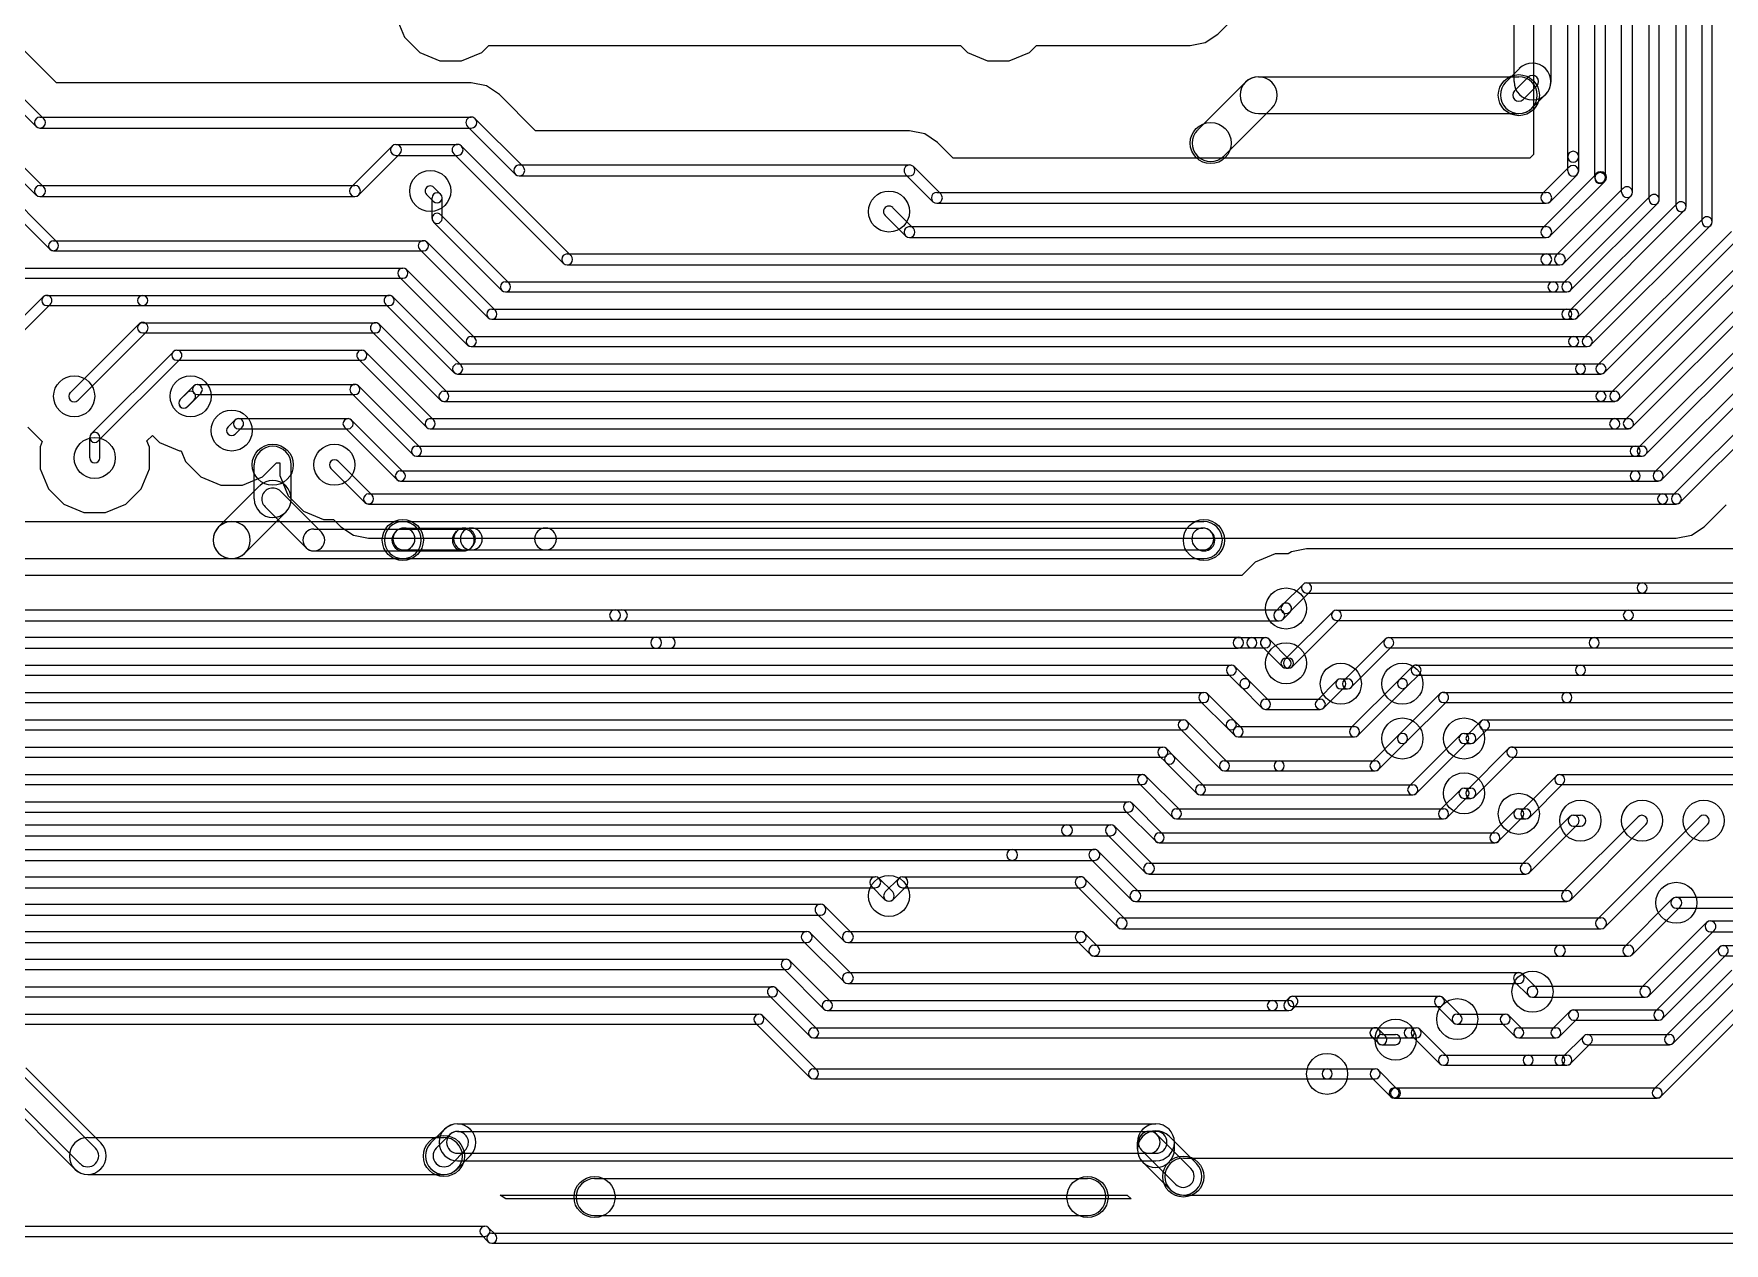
# Model space of a CAD drawing. Extents: x -29274 to 69862, y 24345 to 162744.
# Drawn here: x 7455 to 19800, y 38333 to 47168 of the extents above; entities that cross this region are included whole.
import ezdxf

# ---------------------------------------------------------------- set-up
doc = ezdxf.new("R2010")
doc.units = 0
doc.layers.add('BLACK', color=1, linetype='CONTINUOUS')

msp = doc.modelspace()

# ---------------------------------------------------------------- linework, layer by layer
at = {"layer": 'BLACK'}
for p, q in [((18657, 46270), (18657, 52590)), ((18737, 46270), (18737, 52590)), ((19251, 45958), (19251, 52590)), ((19325, 45958), (19325, 52590)), ((18407, 51841), (18407, 46287)), ((18407, 51841), (18407, 46287)), ((18854, 46120), (18854, 50270)), ((18934, 46120), (18934, 50270)), ((18265, 46820), (18265, 50170)), ((18535, 46820), (18535, 50170)), ((19051, 46012), (19051, 49970)), ((19131, 46012), (19131, 49970)), ((19448, 45906), (19448, 49920)), ((19522, 45906), (19522, 49920)), ((19638, 45795), (19638, 49795)), ((19712, 45795), (19712, 49795)), ((16103, 47167), (17903, 48967)), ((16103, 47167), (17903, 48967)), ((7620, 46810), (7105, 47325)), ((7620, 46810), (7105, 47325)), ((10101, 47291), (10162, 47144)), ((10101, 47291), (10162, 47144)), ((16010, 47105), (16103, 47167)), ((16010, 47105), (16103, 47167)), ((6872, 47092), (7472, 46492)), ((6928, 47148), (7528, 46548)), ((10162, 47144), (10274, 47032)), ((10162, 47144), (10274, 47032)), ((10726, 47032), (10777, 47083)), ((10726, 47032), (10777, 47083)), ((10777, 47083), (11100, 47083)), ((10777, 47083), (11100, 47083)), ((11100, 47083), (14223, 47083)), ((11100, 47083), (14223, 47083)), ((14223, 47083), (14274, 47032)), ((14223, 47083), (14274, 47032)), ((14726, 47032), (14777, 47083)), ((14726, 47032), (14777, 47083)), ((14777, 47083), (15000, 47083)), ((14777, 47083), (15000, 47083)), ((15000, 47083), (15900, 47083)), ((15000, 47083), (15900, 47083)), ((15900, 47083), (16010, 47105)), ((15900, 47083), (16010, 47105)), ((10274, 47032), (10420, 46971)), ((10274, 47032), (10420, 46971)), ((10420, 46971), (10579, 46971)), ((10420, 46971), (10579, 46971)), ((10579, 46971), (10726, 47032)), ((10579, 46971), (10726, 47032)), ((14274, 47032), (14420, 46971)), ((14274, 47032), (14420, 46971)), ((14420, 46971), (14579, 46971)), ((14420, 46971), (14579, 46971)), ((14579, 46971), (14726, 47032)), ((14579, 46971), (14726, 47032)), ((18304, 46915), (18205, 46816)), ((7528, 46049), (6779, 46798)), ((10650, 46810), (7620, 46810)), ((10650, 46810), (7620, 46810)), ((10761, 46788), (10650, 46810)), ((10761, 46788), (10650, 46810)), ((10855, 46725), (10761, 46788)), ((10855, 46725), (10761, 46788)), ((16304, 46815), (15955, 46466)), ((16400, 46855), (18300, 46855)), ((18368, 46851), (18269, 46752)), ((18431, 46788), (18332, 46689)), ((7471, 45992), (6722, 46741)), ((11120, 46460), (10855, 46725)), ((11120, 46460), (10855, 46725)), ((18495, 46724), (18396, 46625)), ((7573, 45594), (6624, 46543)), ((7626, 45647), (6677, 46596)), ((7500, 46560), (10650, 46560)), ((11028, 46199), (10679, 46548)), ((16495, 46624), (16146, 46275)), ((16400, 46585), (18300, 46585)), ((7500, 46480), (10650, 46480)), ((10971, 46142), (10622, 46491)), ((13850, 46460), (11120, 46460)), ((13850, 46460), (11120, 46460)), ((13961, 46438), (13850, 46460)), ((13961, 46438), (13850, 46460)), ((14055, 46375), (13961, 46438)), ((14055, 46375), (13961, 46438)), ((10072, 46348), (9772, 46048)), ((10100, 46360), (10550, 46360)), ((11378, 45549), (10579, 46348)), ((14170, 46260), (14055, 46375)), ((14170, 46260), (14055, 46375)), ((10128, 46292), (9828, 45992)), ((10100, 46280), (10550, 46280)), ((11321, 45492), (10522, 46291)), ((11000, 46210), (13850, 46210)), ((14078, 45999), (13879, 46198)), ((18380, 46260), (14170, 46260)), ((18380, 46260), (14170, 46260)), ((18407, 46287), (18380, 46260)), ((18407, 46287), (18380, 46260)), ((18668, 46196), (18471, 45999)), ((18657, 46168), (18657, 46270)), ((18737, 46168), (18737, 46270)), ((7500, 46060), (9800, 46060)), ((10426, 45996), (10376, 46046)), ((11000, 46130), (13850, 46130)), ((14021, 45942), (13822, 46141)), ((18472, 45749), (18865, 46142)), ((18725, 46139), (18528, 45942)), ((18529, 45692), (18922, 46085)), ((18866, 46142), (18872, 46148)), ((18894, 46160), (18900, 46160)), ((18894, 46080), (18900, 46080)), ((18922, 46086), (18928, 46092)), ((7500, 45980), (9800, 45980)), ((10374, 45944), (10324, 45994)), ((10363, 45820), (10363, 45970)), ((10437, 45820), (10437, 45970)), ((14050, 46010), (18500, 46010)), ((14050, 45930), (18500, 45930)), ((18571, 45549), (19062, 46040)), ((18624, 45346), (19262, 45984)), ((18628, 45492), (19119, 45983)), ((18673, 45147), (19458, 45932)), ((18676, 45294), (19314, 45932)), ((10926, 45347), (10427, 45846)), ((13822, 45692), (13672, 45842)), ((13878, 45748), (13728, 45898)), ((18726, 45094), (19511, 45879)), ((18774, 44947), (19648, 45821)), ((10873, 45294), (10374, 45793)), ((13850, 45760), (18500, 45760)), ((13850, 45680), (18500, 45680)), ((18826, 44895), (19700, 45769)), ((18874, 44747), (19852, 45725)), ((7600, 45657), (10300, 45657)), ((7600, 45583), (10300, 45583)), ((10773, 45094), (10274, 45593)), ((10826, 45147), (10327, 45646)), ((11350, 45560), (18500, 45560)), ((18500, 45560), (18600, 45560)), ((18926, 44695), (19904, 45673)), ((18974, 44547), (20049, 45622)), ((19027, 44494), (20102, 45569)), ((7250, 45457), (10150, 45457)), ((10177, 45446), (10676, 44947)), ((11350, 45480), (18500, 45480)), ((18500, 45480), (18600, 45480)), ((19074, 44347), (20246, 45519)), ((19126, 44295), (20298, 45467)), ((7250, 45383), (10150, 45383)), ((10124, 45393), (10623, 44894)), ((10900, 45357), (18550, 45357)), ((18550, 45357), (18650, 45357)), ((19174, 44146), (20444, 45416)), ((19226, 44094), (20496, 45364)), ((19292, 43965), (20640, 45313)), ((6924, 44646), (7524, 45246)), ((6976, 44594), (7576, 45194)), ((7550, 45257), (8250, 45257)), ((7550, 45183), (8250, 45183)), ((8250, 45257), (10050, 45257)), ((8250, 45183), (10050, 45183)), ((10523, 44694), (10024, 45193)), ((10576, 44747), (10077, 45246)), ((10900, 45283), (18550, 45283)), ((18550, 45283), (18650, 45283)), ((19344, 43913), (20692, 45261)), ((19424, 43797), (20837, 45210)), ((10800, 45157), (18650, 45157)), ((10800, 45083), (18650, 45083)), ((18650, 45157), (18700, 45157)), ((18650, 45083), (18700, 45083)), ((19477, 43744), (20890, 45157)), ((7722, 44549), (8221, 45048)), ((7779, 44492), (8278, 44991)), ((8250, 45057), (9950, 45057)), ((8250, 44983), (9950, 44983)), ((10423, 44494), (9924, 44993)), ((10476, 44547), (9977, 45046)), ((10650, 44957), (18700, 44957)), ((18700, 44957), (18800, 44957)), ((7874, 44246), (8474, 44846)), ((8500, 44857), (9850, 44857)), ((10376, 44347), (9877, 44846)), ((10650, 44883), (18700, 44883)), ((18700, 44883), (18800, 44883)), ((7926, 44194), (8526, 44794)), ((8500, 44783), (9850, 44783)), ((10323, 44294), (9824, 44793)), ((10550, 44757), (18750, 44757)), ((18750, 44757), (18900, 44757)), ((8623, 44596), (8524, 44497)), ((8650, 44607), (9800, 44607)), ((10276, 44146), (9826, 44596)), ((10550, 44683), (18750, 44683)), ((18750, 44683), (18900, 44683)), ((8524, 44496), (8574, 44546)), ((8576, 44444), (8626, 44494)), ((8676, 44543), (8577, 44444)), ((8650, 44533), (9800, 44533)), ((10224, 44094), (9774, 44544)), ((10450, 44557), (18900, 44557)), ((10450, 44483), (18900, 44483)), ((18900, 44557), (19000, 44557)), ((18900, 44483), (19000, 44483)), ((8874, 44296), (8924, 44346)), ((8950, 44357), (9750, 44357)), ((9776, 44346), (10158, 43964)), ((10350, 44357), (19000, 44357)), ((19000, 44357), (19100, 44357)), ((7412, 44294), (7517, 44189)), ((7412, 44294), (7517, 44189)), ((7863, 44070), (7863, 44220)), ((7937, 44070), (7937, 44220)), ((8280, 44195), (8321, 44235)), ((8280, 44195), (8321, 44235)), ((8299, 44149), (8280, 44195)), ((8299, 44149), (8280, 44195)), ((8321, 44235), (8374, 44182)), ((8321, 44235), (8374, 44182)), ((8926, 44244), (8976, 44294)), ((8950, 44283), (9750, 44283)), ((9724, 44294), (10106, 43912)), ((10350, 44283), (19000, 44283)), ((19000, 44283), (19100, 44283)), ((7517, 44189), (7501, 44150)), ((7517, 44189), (7501, 44150)), ((7501, 44150), (7501, 43991)), ((7501, 44150), (7501, 43991)), ((8299, 43990), (8299, 44149)), ((8299, 43990), (8299, 44149)), ((8374, 44182), (8520, 44121)), ((8374, 44182), (8520, 44121)), ((8520, 44121), (8530, 44121)), ((8520, 44121), (8530, 44121)), ((8530, 44121), (8562, 44044)), ((8530, 44121), (8562, 44044)), ((10250, 44157), (19150, 44157)), ((10250, 44083), (19150, 44083)), ((19150, 44157), (19200, 44157)), ((19150, 44083), (19200, 44083)), ((7501, 43991), (7562, 43844)), ((7501, 43991), (7562, 43844)), ((8238, 43844), (8299, 43990)), ((8238, 43844), (8299, 43990)), ((8562, 44044), (8674, 43932)), ((8562, 44044), (8674, 43932)), ((9065, 43770), (9065, 44020)), ((9126, 43932), (9227, 44033)), ((9126, 43932), (9227, 44033)), ((9227, 44033), (9251, 44033)), ((9227, 44033), (9251, 44033)), ((9251, 44033), (9251, 43941)), ((9251, 44033), (9251, 43941)), ((9335, 43770), (9335, 44020)), ((9624, 43993), (9873, 43744)), ((9677, 44046), (9926, 43797)), ((10132, 43975), (19150, 43975)), ((19150, 43975), (19318, 43975)), ((7562, 43844), (7674, 43732)), ((7562, 43844), (7674, 43732)), ((8126, 43732), (8238, 43844)), ((8126, 43732), (8238, 43844)), ((8674, 43932), (8820, 43871)), ((8674, 43932), (8820, 43871)), ((9104, 43865), (8805, 43566)), ((8820, 43871), (8979, 43871)), ((8820, 43871), (8979, 43871)), ((8979, 43871), (9126, 43932)), ((8979, 43871), (9126, 43932)), ((9251, 43941), (9312, 43794)), ((9251, 43941), (9312, 43794)), ((9556, 43527), (9257, 43826)), ((10132, 43901), (19150, 43901)), ((19150, 43901), (19318, 43901)), ((7674, 43732), (7820, 43671)), ((7674, 43732), (7820, 43671)), ((7979, 43671), (8126, 43732)), ((7979, 43671), (8126, 43732)), ((9443, 43414), (9144, 43713)), ((9312, 43794), (9424, 43682)), ((9312, 43794), (9424, 43682)), ((9900, 43807), (19350, 43807)), ((9900, 43733), (19350, 43733)), ((19350, 43807), (19450, 43807)), ((19350, 43733), (19450, 43733)), ((19653, 43567), (19813, 43728)), ((19653, 43567), (19813, 43728)), ((6650, 43605), (8900, 43605)), ((7820, 43671), (7979, 43671)), ((7820, 43671), (7979, 43671)), ((8900, 43605), (10150, 43605)), ((9295, 43674), (8996, 43375)), ((9424, 43682), (9570, 43621)), ((9424, 43682), (9570, 43621)), ((9570, 43621), (9643, 43621)), ((9570, 43621), (9643, 43621)), ((9643, 43621), (9697, 43567)), ((9643, 43621), (9697, 43567)), ((10150, 43605), (16000, 43605)), ((9500, 43550), (10592, 43550)), ((9697, 43567), (9790, 43505)), ((9697, 43567), (9790, 43505)), ((9790, 43505), (9900, 43483)), ((9790, 43505), (9900, 43483)), ((9900, 43483), (19350, 43483)), ((9900, 43483), (19350, 43483)), ((10101, 43534), (10094, 43527)), ((10158, 43558), (10650, 43558)), ((10536, 43527), (10543, 43534)), ((10600, 43558), (10650, 43558)), ((10650, 43558), (11192, 43558)), ((11192, 43558), (15992, 43558)), ((16049, 43534), (16056, 43527)), ((16049, 43534), (16056, 43527)), ((19350, 43483), (19450, 43483)), ((19350, 43483), (19450, 43483)), ((19450, 43483), (19560, 43505)), ((19450, 43483), (19560, 43505)), ((19560, 43505), (19653, 43567)), ((19560, 43505), (19653, 43567)), ((6650, 43335), (8900, 43335)), ((8900, 43335), (10150, 43335)), ((9500, 43390), (10592, 43390)), ((10150, 43335), (16000, 43335)), ((10158, 43398), (10650, 43398)), ((10214, 43421), (10207, 43414)), ((10600, 43398), (10650, 43398)), ((10649, 43414), (10656, 43421)), ((10650, 43398), (11192, 43398)), ((11192, 43398), (15992, 43398)), ((15936, 43421), (15943, 43414)), ((15936, 43421), (15943, 43414)), ((16521, 43369), (16374, 43308)), ((16521, 43369), (16374, 43308)), ((16616, 43369), (16521, 43369)), ((16616, 43369), (16521, 43369)), ((16640, 43385), (16616, 43369)), ((16640, 43385), (16616, 43369)), ((16750, 43407), (16640, 43385)), ((16750, 43407), (16640, 43385)), ((19200, 43407), (16750, 43407)), ((19200, 43407), (16750, 43407)), ((20007, 43407), (19200, 43407)), ((20007, 43407), (19200, 43407)), ((11700, 43210), (2224, 43210)), ((11700, 43210), (2224, 43210)), ((11750, 43210), (11700, 43210)), ((11750, 43210), (11700, 43210)), ((16276, 43210), (11750, 43210)), ((16276, 43210), (11750, 43210)), ((16374, 43308), (16276, 43210)), ((16374, 43308), (16276, 43210)), ((16574, 42996), (16724, 43146)), ((16626, 42944), (16776, 43094)), ((16750, 43157), (19200, 43157)), ((19200, 43157), (28850, 43157)), ((1950, 42960), (11700, 42960)), ((11700, 42960), (16550, 42960)), ((11700, 42960), (11750, 42960)), ((16522, 42949), (16571, 42998)), ((16571, 42998), (16522, 42949)), ((16750, 43083), (19200, 43083)), ((19200, 43083), (28850, 43083)), ((1950, 42880), (11700, 42880)), ((11700, 42880), (16550, 42880)), ((11700, 42880), (11750, 42880)), ((16579, 42892), (16628, 42941)), ((16628, 42941), (16579, 42892)), ((16592, 42597), (16941, 42946)), ((16645, 42544), (16994, 42893)), ((16968, 42957), (19100, 42957)), ((16968, 42883), (19100, 42883)), ((19100, 42957), (28550, 42957)), ((19100, 42883), (28550, 42883)), ((2400, 42760), (12000, 42760)), ((12000, 42760), (16250, 42760)), ((12000, 42760), (12100, 42760)), ((16250, 42757), (16350, 42757)), ((16350, 42757), (16450, 42757)), ((16476, 42746), (16626, 42596)), ((16626, 42596), (16476, 42746)), ((17024, 42446), (17324, 42746)), ((17350, 42757), (18850, 42757)), ((18850, 42757), (28200, 42757)), ((2400, 42680), (12000, 42680)), ((12000, 42680), (16250, 42680)), ((12000, 42680), (12100, 42680)), ((16250, 42683), (16350, 42683)), ((16350, 42683), (16450, 42683)), ((16424, 42694), (16574, 42544)), ((16574, 42544), (16424, 42694)), ((16600, 42607), (16618, 42607)), ((17076, 42394), (17376, 42694)), ((17350, 42683), (18850, 42683)), ((18850, 42683), (28200, 42683)), ((2350, 42557), (16200, 42557)), ((2350, 42483), (16200, 42483)), ((16174, 42493), (16273, 42394)), ((16227, 42546), (16326, 42447)), ((16600, 42533), (16618, 42533)), ((17424, 42447), (17523, 42546)), ((17477, 42394), (17576, 42493)), ((17550, 42557), (18750, 42557)), ((17550, 42483), (18750, 42483)), ((18750, 42557), (27450, 42557)), ((18750, 42483), (27450, 42483)), ((2550, 42357), (16000, 42357)), ((16026, 42346), (16226, 42146)), ((16424, 42244), (16274, 42394)), ((16476, 42296), (16326, 42446)), ((16974, 42446), (16824, 42296)), ((17026, 42394), (16876, 42244)), ((17000, 42457), (17050, 42457)), ((17000, 42383), (17050, 42383)), ((17074, 42097), (17423, 42446)), ((17127, 42044), (17476, 42393)), ((17424, 42046), (17724, 42346)), ((17750, 42357), (18650, 42357)), ((18650, 42357), (27400, 42357)), ((2550, 42283), (16000, 42283)), ((15974, 42294), (16174, 42094)), ((16450, 42307), (16850, 42307)), ((16450, 42233), (16850, 42233)), ((17476, 41994), (17776, 42294)), ((17750, 42283), (18650, 42283)), ((18650, 42283), (27400, 42283)), ((2750, 42157), (15850, 42157)), ((15876, 42146), (16176, 41846)), ((16226, 42146), (16276, 42096)), ((16250, 42107), (17100, 42107)), ((17924, 42047), (18023, 42146)), ((18050, 42157), (26300, 42157)), ((2750, 42083), (15850, 42083)), ((15824, 42094), (16124, 41794)), ((16174, 42094), (16224, 42044)), ((16250, 42033), (17100, 42033)), ((17424, 42046), (17224, 41846)), ((17476, 41994), (17276, 41794)), ((17873, 42047), (17498, 41672)), ((17926, 41994), (17551, 41619)), ((17900, 42057), (17950, 42057)), ((17900, 41983), (17950, 41983)), ((17977, 41994), (18076, 42093)), ((18050, 42083), (26300, 42083)), ((2950, 41957), (15700, 41957)), ((2950, 41883), (15700, 41883)), ((15674, 41894), (15724, 41844)), ((15726, 41946), (15776, 41896)), ((16001, 41672), (15776, 41897)), ((16150, 41857), (16550, 41857)), ((16550, 41857), (17250, 41857)), ((17924, 41646), (18224, 41946)), ((17976, 41594), (18276, 41894)), ((18250, 41957), (26450, 41957)), ((18250, 41883), (26450, 41883)), ((3150, 41757), (15550, 41757)), ((15577, 41746), (15826, 41497)), ((15948, 41619), (15723, 41844)), ((16150, 41783), (16550, 41783)), ((16550, 41783), (17250, 41783)), ((18324, 41497), (18573, 41746)), ((18600, 41757), (25900, 41757)), ((3150, 41683), (15550, 41683)), ((15524, 41693), (15773, 41444)), ((15975, 41682), (17525, 41682)), ((15975, 41608), (17525, 41608)), ((17874, 41646), (17724, 41496)), ((17900, 41657), (17950, 41657)), ((18377, 41444), (18626, 41693)), ((18600, 41683), (25900, 41683)), ((3400, 41557), (15450, 41557)), ((3400, 41483), (15450, 41483)), ((15423, 41494), (15648, 41269)), ((15476, 41547), (15701, 41322)), ((15800, 41507), (17750, 41507)), ((17926, 41594), (17776, 41444)), ((17900, 41583), (17950, 41583)), ((18273, 41496), (18099, 41322)), ((18300, 41507), (18350, 41507)), ((4580, 41390), (15000, 41390)), ((15000, 41390), (15320, 41390)), ((15349, 41378), (15628, 41099)), ((15800, 41433), (17750, 41433)), ((18325, 41444), (18151, 41270)), ((18300, 41433), (18350, 41433)), ((18322, 41099), (18671, 41448)), ((18379, 41042), (18728, 41391)), ((19171, 41448), (18622, 40899)), ((19228, 41391), (18679, 40842)), ((18700, 41460), (18750, 41460)), ((18700, 41380), (18750, 41380)), ((19621, 41448), (18872, 40699)), ((19678, 41391), (18929, 40642)), ((4580, 41310), (15000, 41310)), ((15000, 41310), (15320, 41310)), ((15292, 41321), (15571, 41042)), ((15675, 41332), (18125, 41332)), ((15675, 41258), (18125, 41258)), ((5000, 41210), (14600, 41210)), ((5000, 41130), (14600, 41130)), ((14600, 41210), (15200, 41210)), ((14600, 41130), (15200, 41130)), ((15472, 40842), (15172, 41142)), ((15528, 40898), (15228, 41198)), ((15600, 41110), (18350, 41110)), ((5400, 41010), (13600, 41010)), ((13629, 40998), (13728, 40899)), ((13771, 40998), (13672, 40899)), ((13800, 41010), (15100, 41010)), ((15428, 40698), (15128, 40998)), ((15600, 41030), (18350, 41030)), ((5400, 40930), (13600, 40930)), ((13572, 40941), (13671, 40842)), ((13828, 40941), (13729, 40842)), ((13800, 40930), (15100, 40930)), ((15372, 40642), (15072, 40942)), ((15500, 40910), (18650, 40910)), ((5600, 40810), (13200, 40810)), ((13371, 40542), (13172, 40741)), ((13428, 40599), (13229, 40798)), ((15500, 40830), (18650, 40830)), ((19421, 40848), (19072, 40499)), ((19478, 40791), (19129, 40442)), ((19450, 40860), (25550, 40860)), ((19450, 40780), (25550, 40780)), ((5600, 40730), (13200, 40730)), ((15400, 40710), (18900, 40710)), ((15400, 40630), (18900, 40630)), ((19194, 40199), (19671, 40676)), ((19251, 40142), (19728, 40619)), ((19700, 40688), (25650, 40688)), ((5700, 40610), (13100, 40610)), ((5700, 40530), (13100, 40530)), ((13372, 40242), (13072, 40542)), ((13428, 40298), (13128, 40598)), ((13400, 40610), (15100, 40610)), ((13400, 40530), (15100, 40530)), ((15171, 40442), (15072, 40541)), ((15228, 40499), (15129, 40598)), ((15200, 40510), (18600, 40510)), ((18600, 40510), (19100, 40510)), ((19296, 40026), (19766, 40496)), ((19700, 40608), (25650, 40608)), ((19792, 40507), (25700, 40507)), ((5850, 40407), (12950, 40407)), ((13276, 40096), (12976, 40396)), ((15200, 40430), (18600, 40430)), ((18600, 40430), (19100, 40430)), ((19348, 39974), (19818, 40444)), ((19792, 40433), (25700, 40433)), ((5850, 40333), (12950, 40333)), ((13224, 40044), (12924, 40344)), ((13400, 40310), (18300, 40310)), ((18428, 40199), (18329, 40298)), ((19374, 39847), (19855, 40328)), ((19427, 39794), (19908, 40275)), ((5950, 40207), (12850, 40207)), ((5950, 40133), (12850, 40133)), ((13124, 39844), (12824, 40144)), ((13176, 39896), (12876, 40196)), ((13400, 40230), (18300, 40230)), ((16594, 40096), (16624, 40126)), ((16650, 40137), (17720, 40137)), ((17747, 40126), (17876, 39997)), ((18371, 40142), (18272, 40241)), ((18400, 40210), (19222, 40210)), ((18400, 40130), (19222, 40130)), ((19284, 39457), (19973, 40146)), ((6100, 40007), (12750, 40007)), ((13250, 40107), (16500, 40107)), ((13250, 40033), (16500, 40033)), ((16500, 40107), (16620, 40107)), ((16500, 40033), (16620, 40033)), ((16646, 40044), (16676, 40074)), ((16650, 40063), (17720, 40063)), ((17694, 40073), (17823, 39944)), ((17850, 40007), (18200, 40007)), ((18544, 39897), (18673, 40026)), ((18700, 40037), (19322, 40037)), ((19337, 39404), (20026, 40093)), ((6100, 39933), (12750, 39933)), ((12724, 39943), (13123, 39544)), ((12777, 39996), (13176, 39597)), ((13150, 39907), (17250, 39907)), ((17250, 39907), (17500, 39907)), ((17326, 39846), (17276, 39896)), ((17500, 39907), (17550, 39907)), ((17576, 39896), (17776, 39696)), ((17850, 39933), (18200, 39933)), ((18174, 39943), (18273, 39844)), ((18227, 39996), (18326, 39897)), ((18300, 39907), (18570, 39907)), ((18597, 39844), (18726, 39973)), ((18700, 39963), (19322, 39963)), ((13150, 39833), (17250, 39833)), ((17274, 39794), (17224, 39844)), ((17250, 39833), (17500, 39833)), ((17300, 39857), (17400, 39857)), ((17300, 39783), (17400, 39783)), ((17500, 39833), (17550, 39833)), ((17524, 39844), (17724, 39644)), ((18300, 39833), (18570, 39833)), ((18624, 39696), (18774, 39846)), ((18676, 39644), (18826, 39794)), ((18800, 39857), (19400, 39857)), ((18800, 39783), (19400, 39783)), ((17750, 39707), (18368, 39707)), ((17750, 39633), (18368, 39633)), ((18368, 39707), (18600, 39707)), ((18368, 39633), (18600, 39633)), ((18600, 39707), (18650, 39707)), ((18600, 39633), (18650, 39633)), ((7357, 39576), (7906, 39027)), ((7945, 39066), (7396, 39615)), ((13150, 39607), (16900, 39607)), ((13150, 39533), (16900, 39533)), ((16900, 39607), (17250, 39607)), ((16900, 39533), (17250, 39533)), ((17225, 39543), (17363, 39405)), ((17277, 39595), (17415, 39457)), ((7754, 38875), (7205, 39424)), ((7244, 39463), (7793, 38914)), ((17390, 39467), (17400, 39467)), ((17390, 39393), (17400, 39393)), ((17400, 39467), (19310, 39467)), ((17400, 39393), (19310, 39393)), ((10454, 39165), (10355, 39066)), ((10550, 39205), (15650, 39205)), ((10550, 39150), (15600, 39150)), ((15600, 39150), (15650, 39150)), ((7850, 39105), (10450, 39105)), ((10394, 39027), (10493, 39126)), ((10507, 38914), (10606, 39013)), ((15515, 39020), (15515, 39070)), ((15544, 39013), (15793, 38764)), ((15657, 39126), (15906, 38877)), ((15746, 39115), (15945, 38916)), ((15785, 39020), (15785, 39070)), ((10645, 38974), (10546, 38875)), ((10550, 38990), (15600, 38990)), ((10550, 38935), (15650, 38935)), ((15555, 38924), (15754, 38725)), ((15600, 38990), (15650, 38990)), ((15850, 38955), (24300, 38955)), ((7850, 38835), (10450, 38835)), ((11550, 38805), (15150, 38805)), ((10902, 38657), (10860, 38685)), ((10860, 38685), (15440, 38685)), ((10902, 38657), (10860, 38685)), ((10860, 38685), (15440, 38685)), ((15468, 38657), (10902, 38657)), ((15468, 38657), (10902, 38657)), ((15440, 38685), (15468, 38657)), ((15440, 38685), (15468, 38657)), ((15850, 38685), (24300, 38685)), ((11550, 38535), (15150, 38535)), ((5300, 38457), (10750, 38457)), ((10724, 38394), (10774, 38344)), ((10776, 38446), (10826, 38396)), ((10800, 38407), (23600, 38407)), ((5300, 38383), (10750, 38383)), ((10800, 38333), (23600, 38333))]:
    msp.add_line(p, q, dxfattribs=at)
for centre in [(18300, 46720), (16050, 46370), (10350, 46020), (13700, 45870), (7750, 44520), (8600, 44520), (8900, 44270), (7900, 44070), (9200, 44020), (9650, 44020), (10150, 43470), (16000, 43470), (16600, 42970), (16600, 42570), (17000, 42420), (17450, 42420), (17450, 42020), (17900, 42020), (17900, 41620), (18300, 41470), (18750, 41420), (19200, 41420), (19650, 41420), (13700, 40870), (19450, 40820), (18400, 40170), (17850, 39970), (17400, 39820), (16900, 39570), (10450, 38970), (15850, 38820), (11550, 38670), (15150, 38670)]:
    msp.add_circle(centre, 150, dxfattribs=at)
for centre, radius, start, end in [((18399, 46819), 135, -45, 135), ((16400, 46720), 135, 90, 270), ((16400, 46720), 135, -45, 135), ((18301, 46721), 135, 135, 315), ((18400, 46820), 135, 180, 360), ((18300, 46720), 135, 270, 450), ((18399, 46819), 45, -45, 135), ((18301, 46721), 45, 135, 315), ((7500, 46520), 40, 90, 270), ((7500, 46520), 40, 225, 405), ((10650, 46520), 40, 405, 585), ((10650, 46520), 40, 270, 450), ((16050, 46370), 135, 135, 315), ((10100, 46320), 40, 90, 270), ((10100, 46320), 40, -45, 135), ((10550, 46320), 40, 405, 585), ((10550, 46320), 40, 270, 450), ((18697, 46270), 40, 360, 540), ((11000, 46170), 40, 90, 270), ((11000, 46170), 40, 225, 405), ((13850, 46170), 40, 405, 585), ((13850, 46170), 40, 270, 450), ((18697, 46270), 40, 180, 360), ((18696, 46167), 40, -45, 135), ((7500, 46020), 40, 90, 270), ((7500, 46020), 40, 225, 405), ((9800, 46020), 40, 135, 315), ((9800, 46020), 40, 270, 450), ((10350, 46020), 37, 405, 585), ((18697, 46168), 40, 180, 360), ((18894, 46120), 40, 90, 270), ((18894, 46114), 40, 135, 315), ((18894, 46120), 40, 180, 360), ((18894, 46114), 40, 315, 495), ((18900, 46120), 40, 315, 495), ((18900, 46120), 40, 270, 450), ((19090, 46011), 40, 315, 495), ((10400, 45970), 37, 360, 540), ((10400, 45970), 37, 225, 405), ((14050, 45970), 40, 90, 270), ((14050, 45970), 40, 225, 405), ((18500, 45971), 40, 135, 315), ((18500, 45970), 40, 270, 450), ((19091, 46012), 40, 180, 360), ((19288, 45958), 37, 180, 360), ((19288, 45958), 37, 315, 495), ((19484, 45905), 37, 315, 495), ((10400, 45820), 37, 405, 585), ((10400, 45820), 37, 180, 360), ((13700, 45870), 40, 405, 585), ((19485, 45906), 37, 180, 360), ((19674, 45795), 37, 315, 495), ((13850, 45720), 40, 90, 270), ((13850, 45720), 40, 225, 405), ((18500, 45720), 40, 135, 315), ((18500, 45720), 40, 270, 450), ((19675, 45795), 37, 180, 360), ((7600, 45620), 37, 90, 270), ((7599, 45621), 37, 225, 405), ((10300, 45620), 37, 405, 585), ((10300, 45620), 37, 270, 450), ((11350, 45520), 40, 90, 270), ((18500, 45520), 40, 90, 270), ((18500, 45520), 40, 270, 450), ((18600, 45520), 40, 270, 450), ((10150, 45420), 37, 45, 225), ((10150, 45420), 37, 270, 450), ((11350, 45520), 40, 225, 405), ((18600, 45521), 40, 135, 315), ((10900, 45320), 37, 90, 270), ((10900, 45320), 37, 225, 405), ((18550, 45320), 37, 90, 270), ((18550, 45320), 37, 270, 450), ((18650, 45320), 37, 135, 315), ((18650, 45320), 37, 270, 450), ((7550, 45220), 37, 90, 270), ((7550, 45220), 37, 315, 495), ((8250, 45220), 37, 90, 270), ((8250, 45220), 37, 270, 450), ((10050, 45220), 37, 405, 585), ((10050, 45220), 37, 270, 450), ((8250, 45020), 40, 315, 495), ((10800, 45120), 37, 90, 270), ((10800, 45120), 37, 225, 405), ((18650, 45120), 37, 90, 270), ((18650, 45120), 37, 270, 450), ((18700, 45121), 37, 135, 315), ((18700, 45120), 37, 270, 450), ((8250, 45020), 37, 90, 270), ((9950, 45020), 37, 405, 585), ((9950, 45020), 37, 270, 450), ((10650, 44920), 37, 90, 270), ((10650, 44920), 37, 225, 405), ((18700, 44920), 37, 90, 270), ((18700, 44920), 37, 270, 450), ((18800, 44921), 37, 135, 315), ((18800, 44920), 37, 270, 450), ((8500, 44820), 37, 90, 270), ((8500, 44820), 37, 315, 495), ((9850, 44820), 37, 405, 585), ((9850, 44820), 37, 270, 450), ((10550, 44720), 37, 90, 270), ((10550, 44720), 37, 225, 405), ((18750, 44720), 37, 90, 270), ((18750, 44720), 37, 270, 450), ((18900, 44721), 37, 135, 315), ((18900, 44720), 37, 270, 450), ((8650, 44570), 37, 90, 270), ((8649, 44569), 37, -45, 135), ((9800, 44570), 37, 405, 585), ((9800, 44570), 37, 270, 450), ((7750, 44520), 40, 135, 315), ((8550, 44470), 37, 135, 315), ((8551, 44471), 37, 135, 315), ((8600, 44520), 37, 315, 495), ((10450, 44520), 37, 90, 270), ((10450, 44520), 37, 225, 405), ((18900, 44520), 37, 90, 270), ((18900, 44520), 37, 270, 450), ((19001, 44521), 37, 135, 315), ((19000, 44520), 37, 270, 450), ((8950, 44320), 37, 90, 270), ((8950, 44320), 37, 315, 495), ((9750, 44320), 37, 45, 225), ((9750, 44320), 37, 270, 450), ((10350, 44320), 37, 90, 270), ((10350, 44320), 37, 225, 405), ((19000, 44320), 37, 90, 270), ((19000, 44320), 37, 270, 450), ((19100, 44321), 37, 135, 315), ((19100, 44320), 37, 270, 450), ((7900, 44220), 37, 360, 540), ((7900, 44220), 37, 135, 315), ((8900, 44270), 37, 135, 315), ((9200, 44020), 135, 360, 540), ((10250, 44120), 37, 90, 270), ((10250, 44120), 37, 225, 405), ((19150, 44120), 37, 90, 270), ((19150, 44120), 37, 270, 450), ((19200, 44120), 37, 135, 315), ((19200, 44120), 37, 270, 450), ((7900, 44070), 37, 180, 360), ((9651, 44019), 37, 45, 225), ((10132, 43938), 37, 90, 270), ((10132, 43938), 37, 225, 405), ((19150, 43938), 37, 90, 270), ((19150, 43938), 37, 270, 450), ((19318, 43939), 37, 135, 315), ((19318, 43938), 37, 270, 450), ((9200, 43770), 135, -45, 135), ((9200, 43770), 80, 405, 585), ((9200, 43770), 135, 180, 360), ((9900, 43770), 37, 90, 270), ((9899, 43771), 37, 225, 405), ((19350, 43770), 37, 90, 270), ((19350, 43770), 37, 270, 450), ((19451, 43771), 37, 135, 315), ((19450, 43770), 37, 270, 450), ((8900, 43470), 135, 90, 270), ((8900, 43470), 135, 270, 450), ((10150, 43470), 135, 90, 270), ((10150, 43470), 135, 270, 450), ((16000, 43470), 135, 270, 450), ((8900, 43470), 135, 135, 315), ((9500, 43470), 80, 90, 270), ((9500, 43470), 80, 225, 405), ((10150, 43470), 80, 135, 315), ((10158, 43478), 80, 90, 270), ((10158, 43478), 80, -45, 135), ((10592, 43470), 80, 135, 315), ((10600, 43478), 80, 90, 270), ((10600, 43478), 80, 315, 495), ((10650, 43478), 80, 90, 270), ((10592, 43470), 80, 270, 450), ((10650, 43478), 80, 270, 450), ((10650, 43478), 80, 270, 450), ((11192, 43478), 80, 90, 270), ((11192, 43478), 80, 270, 450), ((15992, 43478), 80, 45, 225), ((15992, 43478), 80, 45, 225), ((16000, 43470), 80, 225, 405), ((16000, 43470), 80, 225, 405), ((15992, 43478), 80, 270, 450), ((16750, 43120), 37, 90, 270), ((16750, 43120), 37, 315, 495), ((19200, 43120), 37, 90, 270), ((19200, 43120), 37, 270, 450), ((11700, 42920), 40, 90, 270), ((11700, 42920), 40, 90, 270), ((11700, 42920), 40, 270, 450), ((11750, 42920), 40, 270, 450), ((16550, 42920), 40, 270, 450), ((16600, 42970), 37, 135, 315), ((16600, 42970), 40, 315, 495), ((16600, 42970), 40, -45, 135), ((16550, 42920), 40, 135, 315), ((16550, 42920), 40, 135, 315), ((16968, 42920), 37, 90, 270), ((16968, 42920), 37, 315, 495), ((19100, 42920), 37, 90, 270), ((19100, 42920), 37, 270, 450), ((12000, 42720), 40, 90, 270), ((12000, 42720), 40, 90, 270), ((12000, 42720), 40, 270, 450), ((12100, 42720), 40, 270, 450), ((16250, 42720), 37, 90, 270), ((16250, 42720), 40, 270, 450), ((16350, 42720), 37, 90, 270), ((16350, 42720), 37, 270, 450), ((16450, 42720), 37, 45, 225), ((16450, 42720), 37, 405, 585), ((16450, 42720), 37, 270, 450), ((17350, 42720), 37, 90, 270), ((17350, 42720), 37, 315, 495), ((18850, 42720), 37, 90, 270), ((18850, 42720), 37, 270, 450), ((16600, 42570), 37, 90, 270), ((16600, 42570), 37, 225, 405), ((16600, 42570), 37, 225, 405), ((16618, 42570), 37, 135, 315), ((16618, 42570), 37, 270, 450), ((16201, 42519), 37, 45, 225), ((16200, 42520), 37, 270, 450), ((17550, 42520), 37, 90, 270), ((17549, 42519), 37, 315, 495), ((18750, 42520), 37, 90, 270), ((18750, 42520), 37, 270, 450), ((16000, 42320), 37, 45, 225), ((16000, 42320), 37, 270, 450), ((16300, 42420), 37, 405, 585), ((16299, 42421), 37, 225, 405), ((17000, 42420), 37, 90, 270), ((17000, 42420), 37, -45, 135), ((17050, 42420), 37, 135, 315), ((17050, 42420), 37, 270, 450), ((17451, 42421), 37, 135, 315), ((17450, 42420), 37, 315, 495), ((17750, 42320), 37, 90, 270), ((17750, 42320), 37, 315, 495), ((18650, 42320), 37, 90, 270), ((18650, 42320), 37, 270, 450), ((16450, 42270), 37, 90, 270), ((16450, 42270), 37, 225, 405), ((16850, 42270), 37, 135, 315), ((16850, 42270), 37, 270, 450), ((15850, 42120), 37, 45, 225), ((15850, 42120), 37, 270, 450), ((16200, 42120), 37, 45, 225), ((16200, 42120), 37, 225, 405), ((16250, 42070), 37, 90, 270), ((16250, 42070), 37, 225, 405), ((17100, 42070), 37, 135, 315), ((17100, 42070), 37, 270, 450), ((18050, 42120), 37, 90, 270), ((18049, 42119), 37, 315, 495), ((17450, 42020), 37, 135, 315), ((17450, 42020), 37, -45, 135), ((17900, 42020), 37, 90, 270), ((17899, 42020), 37, -45, 135), ((17951, 42021), 37, 135, 315), ((17950, 42020), 37, 270, 450), ((15700, 41920), 37, 45, 225), ((15700, 41920), 37, 270, 450), ((15750, 41870), 37, 405, 585), ((15750, 41870), 37, 225, 405), ((16150, 41820), 37, 90, 270), ((16550, 41820), 37, 90, 270), ((16550, 41820), 37, 270, 450), ((17250, 41820), 37, 270, 450), ((18250, 41920), 37, 90, 270), ((18250, 41920), 37, 315, 495), ((15551, 41719), 37, 45, 225), ((15550, 41720), 37, 270, 450), ((16150, 41820), 37, 225, 405), ((17250, 41820), 37, 135, 315), ((18600, 41720), 37, 90, 270), ((18599, 41719), 37, 315, 495), ((15975, 41645), 37, 90, 270), ((15974, 41646), 37, 225, 405), ((17525, 41646), 37, 135, 315), ((17525, 41645), 37, 270, 450), ((17900, 41620), 37, 90, 270), ((17900, 41620), 37, -45, 135), ((17950, 41620), 37, 135, 315), ((17950, 41620), 37, 270, 450), ((15450, 41520), 37, 45, 225), ((15450, 41520), 37, 270, 450), ((15800, 41470), 37, 90, 270), ((15799, 41471), 37, 225, 405), ((17750, 41470), 37, 135, 315), ((17750, 41470), 37, 270, 450), ((18300, 41470), 37, 90, 270), ((18299, 41470), 37, -45, 135), ((18351, 41471), 37, 135, 315), ((18350, 41470), 37, 270, 450), ((15000, 41350), 40, 90, 270), ((15000, 41350), 40, 270, 450), ((15321, 41349), 40, 45, 225), ((15320, 41350), 40, 270, 450), ((18700, 41420), 40, 90, 270), ((18700, 41420), 40, 315, 495), ((18750, 41420), 40, 270, 450), ((19199, 41419), 40, -45, 135), ((19650, 41420), 40, -45, 135), ((15675, 41295), 37, 90, 270), ((15674, 41296), 37, 225, 405), ((18125, 41296), 37, 135, 315), ((18125, 41295), 37, 270, 450), ((14600, 41170), 40, 90, 270), ((14600, 41170), 40, 270, 450), ((15200, 41170), 40, 405, 585), ((15200, 41170), 40, 270, 450), ((15600, 41070), 40, 90, 270), ((18350, 41070), 40, 270, 450), ((13601, 40969), 40, 45, 225), ((13600, 40970), 40, 270, 450), ((13800, 40970), 40, 90, 270), ((13799, 40969), 40, -45, 135), ((15100, 40970), 40, 405, 585), ((15100, 40970), 40, 270, 450), ((15599, 41071), 40, 225, 405), ((18350, 41070), 40, 135, 315), ((13701, 40871), 40, 135, 315), ((13699, 40871), 40, 225, 405), ((15500, 40870), 40, 90, 270), ((15500, 40870), 40, 225, 405), ((18651, 40871), 40, 135, 315), ((18650, 40870), 40, 270, 450), ((13200, 40770), 40, 405, 585), ((13200, 40770), 40, 270, 450), ((19450, 40820), 40, 90, 270), ((19450, 40820), 40, -45, 135), ((15400, 40670), 40, 90, 270), ((15400, 40670), 40, 225, 405), ((18900, 40670), 40, 135, 315), ((18900, 40670), 40, 270, 450), ((19700, 40648), 40, 90, 270), ((19699, 40647), 40, 315, 495), ((13100, 40570), 40, 405, 585), ((13100, 40570), 40, 270, 450), ((13400, 40570), 40, 90, 270), ((13400, 40570), 40, 225, 405), ((15101, 40569), 40, 405, 585), ((15100, 40570), 40, 270, 450), ((15200, 40470), 40, 90, 270), ((15199, 40471), 40, 225, 405), ((18600, 40470), 40, 90, 270), ((18600, 40470), 40, 270, 450), ((19100, 40470), 40, 135, 315), ((19100, 40470), 40, 270, 450), ((19792, 40470), 37, 90, 270), ((19792, 40470), 37, 315, 495), ((12950, 40370), 37, 405, 585), ((12950, 40370), 37, 270, 450), ((13400, 40270), 40, 90, 270), ((13400, 40270), 40, 225, 405), ((18301, 40269), 40, 405, 585), ((18300, 40270), 40, 270, 450), ((12850, 40170), 37, 405, 585), ((12850, 40170), 37, 270, 450), ((16650, 40100), 37, 90, 270), ((16650, 40100), 37, 315, 495), ((17721, 40099), 37, 45, 225), ((17720, 40100), 37, 270, 450), ((18400, 40170), 40, 90, 270), ((18399, 40171), 40, 225, 405), ((19223, 40171), 40, 135, 315), ((19222, 40170), 40, 270, 450), ((12751, 39969), 37, 45, 225), ((12750, 39970), 37, 270, 450), ((13250, 40070), 37, 90, 270), ((13250, 40070), 37, 225, 405), ((16500, 40070), 37, 90, 270), ((16500, 40070), 37, 270, 450), ((16620, 40070), 37, 135, 315), ((16620, 40070), 37, 270, 450), ((17850, 39970), 37, 90, 270), ((17849, 39971), 37, 225, 405), ((18201, 39969), 37, 45, 225), ((18200, 39970), 37, 270, 450), ((18700, 40000), 37, 90, 270), ((18699, 39999), 37, 315, 495), ((19322, 40000), 37, 135, 315), ((19322, 40000), 37, 270, 450), ((13150, 39870), 37, 90, 270), ((13150, 39870), 37, 225, 405), ((17250, 39870), 37, 405, 585), ((17250, 39870), 37, 90, 270), ((17250, 39870), 37, 270, 450), ((17500, 39870), 37, 90, 270), ((17500, 39870), 37, 270, 450), ((17550, 39870), 37, 45, 225), ((17550, 39870), 37, 270, 450), ((18300, 39870), 37, 90, 270), ((18299, 39871), 37, 225, 405), ((18571, 39871), 37, 135, 315), ((18570, 39870), 37, 270, 450), ((17300, 39820), 37, 90, 270), ((17300, 39820), 37, 225, 405), ((17400, 39820), 37, 270, 450), ((18800, 39820), 37, 90, 270), ((18800, 39820), 37, 315, 495), ((19401, 39821), 37, 135, 315), ((19400, 39820), 37, 270, 450), ((17750, 39670), 37, 90, 270), ((17750, 39670), 37, 225, 405), ((18368, 39670), 37, 90, 270), ((18368, 39670), 37, 270, 450), ((18600, 39670), 37, 90, 270), ((18600, 39670), 37, 270, 450), ((18650, 39670), 37, 135, 315), ((18650, 39670), 37, 270, 450), ((13150, 39570), 37, 90, 270), ((13149, 39571), 37, 225, 405), ((16900, 39570), 37, 90, 270), ((16900, 39570), 37, 270, 450), ((17251, 39569), 37, 45, 225), ((17250, 39570), 37, 270, 450), ((17390, 39430), 37, 90, 270), ((17400, 39430), 37, 90, 270), ((17389, 39431), 37, 225, 405), ((17400, 39430), 37, 270, 450), ((19311, 39431), 37, 135, 315), ((19310, 39430), 37, 270, 450), ((10550, 39070), 135, 90, 270), ((10549, 39069), 135, -45, 135), ((10550, 39070), 80, 90, 270), ((10549, 39069), 80, 315, 495), ((15650, 39070), 135, 360, 540), ((15650, 39020), 135, 45, 225), ((15600, 39070), 80, 90, 270), ((15601, 39069), 80, 45, 225), ((15600, 39070), 80, 270, 450), ((15650, 39070), 135, 270, 450), ((15650, 39070), 80, 270, 450), ((7850, 38970), 135, 90, 270), ((7849, 38971), 135, 225, 405), ((7849, 38971), 80, 225, 405), ((10451, 38971), 135, 135, 315), ((10451, 38971), 80, 135, 315), ((10450, 38970), 135, 270, 450), ((15650, 39020), 135, 180, 360), ((15850, 38820), 135, 90, 270), ((15850, 38820), 135, 225, 405), ((11550, 38670), 135, 90, 270), ((15150, 38670), 135, 270, 450), ((15849, 38821), 80, 225, 405), ((10750, 38420), 37, 45, 225), ((10750, 38420), 37, 270, 450), ((10800, 38370), 37, 90, 270), ((10800, 38370), 37, 225, 405)]:
    msp.add_arc(centre, radius, start, end, dxfattribs=at)

doc.saveas('drawing.dxf')
